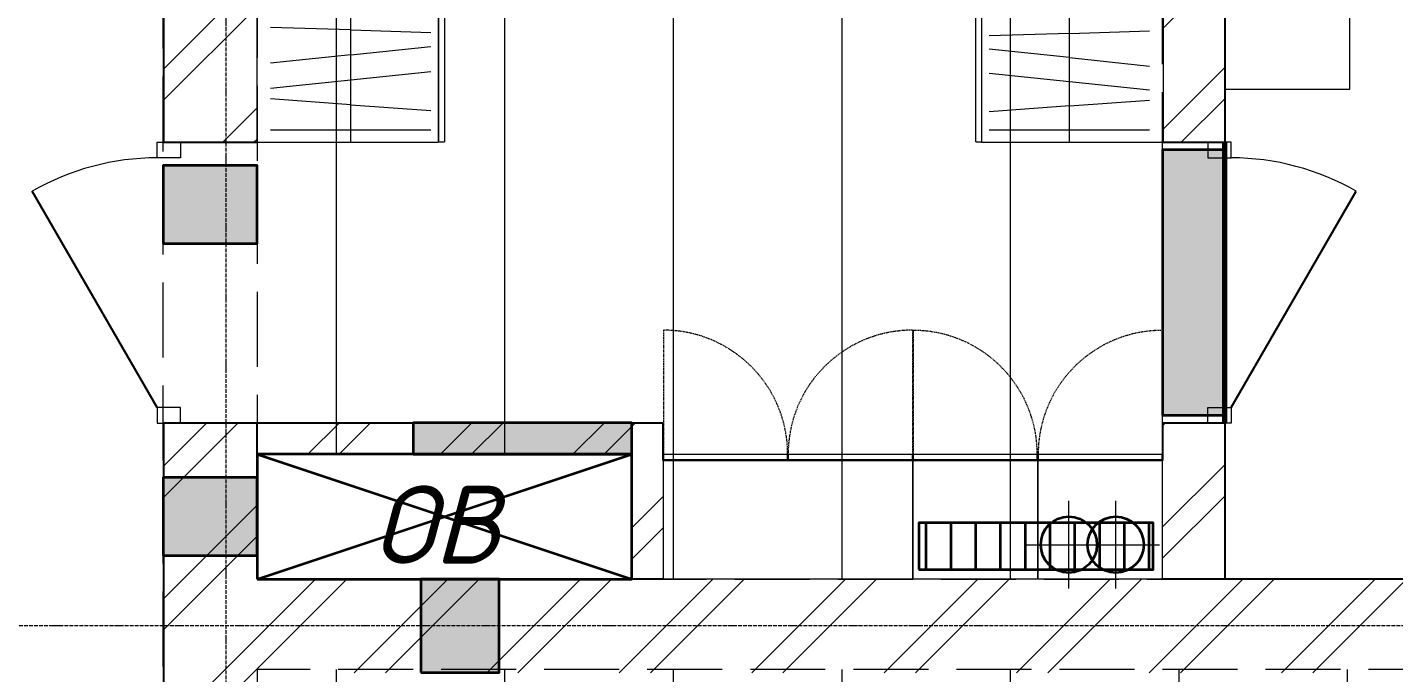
# Model space of a CAD drawing. Header units: millimetres. Extents: x -5016 to 63303, y -6019 to 98943.
# Drawn here: x 11964 to 16340, y 48750 to 50818 of the extents above; entities that cross this region are included whole.
import ezdxf

# ---------------------------------------------------------------- set-up
doc = ezdxf.new("R2010")
doc.units = ezdxf.units.MM
for name, pattern in [('ОВ_ШТРИХ', [330, 240, -90]), ('Осевая 12-2-2', [16, 12, -2, 0, -2]), ('Сверху', [3.96875, 2.38125, -1.5875])]:
    doc.linetypes.add(name, pattern=pattern)
for name, color, linetype, lineweight in [('A-DETL-GENF', 9, 'Continuous', 13), ('A-DOOR', 8, 'Continuous', 13), ('A-WALL', 8, 'Continuous', 13), ('A-WALL-PATT', 8, 'Continuous', 13), ('G-ANNO-TEXT', 8, 'Continuous', 13), ('I-FURN', 9, 'Continuous', 13), ('S-GRID', 8, 'Continuous', 13), ('АР_подложка', 8, 'Continuous', 13), ('ТЗ_АР', 5, 'Continuous', 35), ('ТЗ_АР_зоны', 5, 'Continuous', 13), ('ТЗ_контекст', 8, 'Continuous', 18)]:
    doc.layers.add(name, color=color, linetype=linetype, lineweight=lineweight)
doc.styles.add('ISOCPEUR_I', font='isocpeui.ttf', dxfattribs={"height": 250})
pattern_1 = [(45, (0, 0), (-212.132, 212.132), []), (45, (0, 100), (-212.132, 212.132), [])]

# ---------------------------------------------------------------- blocks, each defined once
blk = doc.blocks.new('INT 15 Тумба - INT 15 Тумба-1564459-Этаж 2 - Планировка')
at = {"layer": 'I-FURN'}
for p, q in [((-1000, 200), (-1000, -200)), ((1000, -200), (1000, 200)), ((-1000, -200), (1000, -200)), ((-618, -218), (-668, -218)), ((-668, -218), (-668, -230)), ((-648, -200), (-648, -221)), ((-645.5, -200), (-648, -200)), ((-647.8, -200), (-648, -200)), ((-638, -200), (-640.5, -200)), ((-638, -200), (-638.2, -200)), ((-638, -221), (-638, -200)), ((-618, -230), (-618, -218)), ((-367, -218), (-417, -218)), ((-417, -218), (-417, -230)), ((-397, -200), (-397, -221)), ((-394.5, -200), (-397, -200)), ((-396.8, -200), (-397, -200)), ((-387, -200), (-389.5, -200)), ((-387, -200), (-387.2, -200)), ((-387, -221), (-387, -200)), ((-367, -230), (-367, -218)), ((-116, -218), (-166, -218)), ((-166, -218), (-166, -230)), ((-146, -200), (-146, -221)), ((-143.5, -200), (-146, -200)), ((-145.8, -200), (-146, -200)), ((-136, -200), (-138.5, -200)), ((-136, -200), (-136.2, -200)), ((-136, -221), (-136, -200)), ((-116, -230), (-116, -218)), ((417, -218), (367, -218)), ((367, -218), (367, -230)), ((387, -200), (387, -221)), ((389.5, -200), (387, -200)), ((387.2, -200), (387, -200)), ((397, -200), (394.5, -200)), ((397, -200), (396.8, -200)), ((397, -221), (397, -200)), ((417, -230), (417, -218)), ((-668, -230), (-618, -230)), ((-417, -230), (-367, -230)), ((-166, -230), (-116, -230)), ((367, -230), (417, -230))]:
    blk.add_line(p, q, dxfattribs=at)
blk = doc.blocks.new('INT 18 Шкаф - INT 18 Шкаф-1564803-Этаж 2 - Планировка')
at = {"layer": 'A-DETL-GENF'}
for p, q in [((-960, 307), (-960, -207)), ((-880, 50), (-861.2, 307)), ((-827, 307), (-800, 50)), ((-720, 50), (-747, 307)), ((-640, 50), (-632.1, 307)), ((-560, 307), (-560, -207)), ((-480, 50), (-461.2, 307)), ((-427, 307), (-400, 50)), ((-320, 50), (-347, 307)), ((-240, 50), (-232.1, 307)), ((-160, 307), (-160, -207)), ((-80, 50), (-61.2, 307)), ((-27, 307), (0, 50)), ((80, 50), (53, 307)), ((160, 50), (167.9, 307)), ((240, 307), (240, -207)), ((320, 50), (338.8, 307)), ((373, 307), (400, 50)), ((480, 50), (453, 307)), ((560, 50), (567.9, 307)), ((640, 307), (640, -207)), ((720, 50), (738.8, 307)), ((773, 307), (800, 50)), ((880, 50), (853, 307)), ((960, 50), (967.9, 307)), ((-1000, 50), (-600, 50)), ((-880, 50), (-898.8, -207)), ((-800, 50), (-773, -207)), ((-720, 50), (-693, -207)), ((-640, 50), (-647.9, -207)), ((-600, 50), (-200, 50)), ((-480, 50), (-498.8, -207)), ((-400, 50), (-373, -207)), ((-320, 50), (-293, -207)), ((-240, 50), (-247.9, -207)), ((-200, 50), (200, 50)), ((-80, 50), (-98.8, -207)), ((0, 50), (27, -207)), ((80, 50), (107, -207)), ((160, 50), (152.1, -207)), ((200, 50), (600, 50)), ((320, 50), (301.2, -207)), ((400, 50), (427, -207)), ((480, 50), (507, -207)), ((560, 50), (552.1, -207)), ((600, 50), (1000, 50)), ((720, 50), (701.2, -207)), ((800, 50), (827, -207)), ((880, 50), (907, -207)), ((960, 50), (952.1, -207))]:
    blk.add_line(p, q, dxfattribs=at)
at = {"layer": 'I-FURN'}
for p, q in [((-1000, 350), (1000, 350)), ((-1000, 350), (-1000, -230)), ((1000, -230), (1000, 350)), ((1000, -230), (-1000, -230)), ((-998.5, -232), (-0.8, -232)), ((-998.5, -232), (-998.5, -250)), ((-0.8, -250), (-998.5, -250)), ((-0.8, -250), (-0.8, -232)), ((0.8, -232), (998.5, -232)), ((0.8, -232), (0.8, -250)), ((998.5, -250), (0.8, -250)), ((998.5, -250), (998.5, -232))]:
    blk.add_line(p, q, dxfattribs=at)
blk = doc.blocks.new('INT 19 Дверь межкомнатная одностворчатая - 900 х 2370 _800_ Глухое П-НАР-1569046-Этаж 2 - Планировка')
at = {"layer": 'A-DOOR', "lineweight": 25}
blk.add_line((-400, 170), (292.8, 570), dxfattribs=at)
at = {"layer": 'A-DOOR'}
for p, q in [((-400, 170), (-450, 170)), ((-450, 170), (-450, 95)), ((-400, 95), (-400, 170)), ((400, 95), (400, 170)), ((400, 170), (450, 170)), ((450, 170), (450, 95)), ((-450, 95), (-400, 95)), ((450, 95), (400, 95))]:
    blk.add_line(p, q, dxfattribs=at)
blk.add_arc((-400, 170), 800, 360, 30, dxfattribs=at)
blk = doc.blocks.new('INT 19 Дверь межкомнатная одностворчатая - 900 х 2370 _800_ Глухое Л-НАР-1569067-Этаж 2 - Планировка')
at = {"layer": 'A-DOOR', "lineweight": 25}
blk.add_line((400, 120), (-292.8, 520), dxfattribs=at)
at = {"layer": 'A-DOOR'}
for p, q in [((-400, 120), (-450, 120)), ((-450, 120), (-450, 45)), ((-400, 45), (-400, 120)), ((400, 45), (400, 120)), ((400, 120), (450, 120)), ((450, 120), (450, 45)), ((-450, 45), (-400, 45)), ((450, 45), (400, 45))]:
    blk.add_line(p, q, dxfattribs=at)
blk.add_arc((400, 120), 800, 150, 180, dxfattribs=at)
blk = doc.blocks.new('INT 18 Шкаф - INT 18 Шкаф-1566051-Этаж 2 - Планировка')
at = {"layer": 'I-FURN', "color": 8, "linetype": 'Сверху', "true_color": 0x808080}
blk.add_line((-198.5, 447), (-198.5, 50), dxfattribs=at)
at = {"layer": 'I-FURN'}
for p, q in [((-198.5, 50), (198.5, 50)), ((-198.5, 50), (-198.5, 32)), ((198.5, 32), (198.5, 50)), ((-200, 30), (-200, -350)), ((-200, 30), (200, 30)), ((198.5, 32), (-198.5, 32)), ((200, -350), (200, 30)), ((200, -350), (-200, -350))]:
    blk.add_line(p, q, dxfattribs=at)
at = {"layer": 'I-FURN', "color": 8, "linetype": 'Сверху', "true_color": 0x808080}
blk.add_arc((-198.5, 50), 397, 0, 90, dxfattribs=at)
blk = doc.blocks.new('INT 18 Шкаф - INT 18 Шкаф-1566081-Этаж 2 - Планировка')
at = {"layer": 'I-FURN'}
for p, q in [((-200, 350), (200, 350)), ((-200, 350), (-200, -30)), ((200, -30), (200, 350)), ((200, -30), (-200, -30)), ((-198.5, -32), (198.5, -32)), ((-198.5, -32), (-198.5, -50)), ((198.5, -50), (198.5, -32)), ((198.5, -50), (-198.5, -50))]:
    blk.add_line(p, q, dxfattribs=at)
at = {"layer": 'I-FURN', "color": 8, "linetype": 'Сверху', "true_color": 0x808080}
blk.add_line((-198.5, -447), (-198.5, -50), dxfattribs=at)
blk.add_arc((-198.5, -50), 397, 270, 360, dxfattribs=at)
blk = doc.blocks.new('INT 18 Шкаф - INT 18 Шкаф-1610074-Этаж 2 - Планировка')
at = {"layer": 'I-FURN', "color": 8, "linetype": 'Сверху', "true_color": 0x808080}
for p, q in [((-398.5, 447.7), (-398.5, 50)), ((398.5, 447.7), (398.5, 50))]:
    blk.add_line(p, q, dxfattribs=at)
at = {"layer": 'I-FURN'}
for p, q in [((-398.5, 50), (-0.8, 50)), ((-398.5, 50), (-398.5, 32)), ((-0.8, 32), (-0.8, 50)), ((0.8, 50), (398.5, 50)), ((0.8, 50), (0.8, 32)), ((398.5, 32), (398.5, 50)), ((-400, 30), (-400, -350)), ((-400, 30), (400, 30)), ((-0.8, 32), (-398.5, 32)), ((398.5, 32), (0.8, 32)), ((400, -350), (400, 30)), ((400, -350), (-400, -350))]:
    blk.add_line(p, q, dxfattribs=at)
at = {"layer": 'I-FURN', "color": 8, "linetype": 'Сверху', "true_color": 0x808080}
for centre, start, end in [((-398.5, 50), 0, 90), ((398.5, 50), 90, 180)]:
    blk.add_arc(centre, 397.7, start, end, dxfattribs=at)
blk = doc.blocks.new('INT 18 Шкаф - INT 18 Шкаф-1610279-Этаж 2 - Планировка')
at = {"layer": 'A-DETL-GENF'}
for p, q in [((-736.3, -307), (-736.3, 207)), ((-658.8, -50), (-677.6, 207)), ((-581.3, -50), (-554.3, 207)), ((-503.8, -50), (-476.8, 207)), ((-426.3, -50), (-434.1, 207)), ((-348.8, -307), (-348.8, 207)), ((-271.3, -50), (-290.1, 207)), ((-193.8, -50), (-166.8, 207)), ((-116.3, -50), (-89.2, 207)), ((-38.8, -50), (-46.6, 207)), ((38.8, -307), (38.8, 207)), ((116.3, -50), (97.4, 207)), ((193.8, -50), (220.8, 207)), ((271.3, -50), (298.3, 207)), ((348.8, -50), (340.9, 207)), ((426.3, -307), (426.3, 207)), ((503.8, -50), (484.9, 207)), ((581.3, -50), (608.3, 207)), ((658.8, -50), (685.8, 207)), ((736.3, -50), (728.4, 207)), ((-775, -50), (-387.5, -50)), ((-658.8, -50), (-639.9, -307)), ((-608.3, -307), (-581.3, -50)), ((-503.8, -50), (-530.8, -307)), ((-426.3, -50), (-418.4, -307)), ((-387.5, -50), (0, -50)), ((-271.3, -50), (-252.4, -307)), ((-220.8, -307), (-193.8, -50)), ((-116.3, -50), (-143.3, -307)), ((-38.8, -50), (-30.9, -307)), ((0, -50), (387.5, -50)), ((116.3, -50), (135.1, -307)), ((166.8, -307), (193.8, -50)), ((271.3, -50), (244.3, -307)), ((348.8, -50), (356.6, -307)), ((387.5, -50), (775, -50)), ((503.8, -50), (522.6, -307)), ((554.3, -307), (581.3, -50)), ((658.8, -50), (631.8, -307)), ((736.3, -50), (744.1, -307))]:
    blk.add_line(p, q, dxfattribs=at)
at = {"layer": 'I-FURN'}
for p, q in [((-775, 230), (-775, -350)), ((-775, 230), (775, 230)), ((-773.5, 250), (-0.8, 250)), ((-773.5, 250), (-773.5, 232)), ((-0.8, 232), (-773.5, 232)), ((-0.8, 232), (-0.8, 250)), ((0.8, 250), (773.5, 250)), ((0.8, 250), (0.8, 232)), ((773.5, 232), (0.8, 232)), ((773.5, 232), (773.5, 250)), ((775, -350), (775, 230)), ((775, -350), (-775, -350))]:
    blk.add_line(p, q, dxfattribs=at)
blk = doc.blocks.new('АР_plan2')
at = {"layer": 'A-WALL-PATT', "lineweight": 9}
h = blk.add_hatch(dxfattribs=at)
h.set_pattern_fill('FP_1', color=256, style=0, pattern_type=2)
h.set_pattern_definition(pattern_1)
h.paths.add_polyline_path([(14568.2, 11122.6), (14868.2, 11122.6), (14868.2, 11822.6), (14568.2, 11822.6), (14568.2, 11204.9)])
h.paths.add_polyline_path([(14568.2, 12622.6), (14868.2, 12622.6), (14868.2, 14222.6), (14568.2, 14222.6), (14568.2, 12796.1)])
h.paths.add_polyline_path([(14868.2, 15122.6), (14868.2, 18272.6), (14568.2, 18272.6), (14568.2, 15122.6)])
h = blk.add_hatch(dxfattribs=at)
h.set_pattern_fill('FP_1', color=256, style=0, pattern_type=2)
h.set_pattern_definition(pattern_1)
h.paths.add_polyline_path([(17968.2, 13722.6), (17968.2, 14222.6), (17768.2, 14222.6), (17768.2, 13722.6)])
h.paths.add_polyline_path([(17968.2, 15122.6), (17968.2, 18272.6), (17768.2, 18272.6), (17768.2, 16672.6), (17769.7, 16672.6), (17769.7, 15122.6)])
h = blk.add_hatch(dxfattribs=at)
h.set_pattern_fill('FP_1', color=256, style=0, pattern_type=2)
h.set_pattern_definition(pattern_1)
h.paths.add_polyline_path([(16068.2, 14122.6), (16168.2, 14122.6), (16168.2, 14222.6), (14868.2, 14222.6), (14868.2, 14122.6), (15207.8, 14122.6)])
h = blk.add_hatch(dxfattribs=at)
h.set_pattern_fill('FP_1', color=256, style=0, pattern_type=2)
h.set_pattern_definition(pattern_1)
h.paths.add_polyline_path([(16168.2, 13722.6), (16168.2, 14122.6), (16068.2, 14122.6), (16068.2, 13722.6)])
h = blk.add_hatch(dxfattribs=at)
h.set_pattern_fill('FP_1', color=256, style=0, pattern_type=2)
h.set_pattern_definition(pattern_1)
h.paths.add_polyline_path([(21968.2, 13422.6), (21968.2, 13722.6), (19468.2, 13722.6), (19468.2, 13422.6), (21706.3, 13422.6)])
h.paths.add_polyline_path([(18668.2, 13422.6), (18668.2, 13722.6), (14868.2, 13722.6), (14868.2, 13422.6), (18096, 13422.6)])
at = {"layer": 'A-WALL', "lineweight": 25}
for p, q in [((14568.2, 19972.6), (14568.2, 15122.6)), ((17968.2, 15122.6), (17968.2, 18272.6)), ((14568.2, 15122.6), (14868.2, 15122.6)), ((17769.7, 15122.6), (17968.2, 15122.6)), ((14568.2, 14222.6), (14568.2, 12622.6)), ((16168.2, 14222.6), (14568.2, 14222.6)), ((14868.2, 13722.6), (14868.2, 14222.6)), ((16168.2, 14102.6), (16168.2, 14222.6)), ((17968.2, 14222.6), (17768.2, 14222.6)), ((17768.2, 14222.6), (17768.2, 14102.6)), ((17968.2, 13722.6), (17968.2, 14222.6)), ((14868.2, 14122.6), (16068.2, 14122.6)), ((16068.2, 14122.6), (16068.2, 13722.6)), ((16168.2, 13722.6), (14868.2, 13722.6)), ((18668.2, 13722.6), (17768.2, 13722.6))]:
    blk.add_line(p, q, dxfattribs=at)
at = {"layer": 'S-GRID', "color": 251, "linetype": 'Осевая 12-2-2', "true_color": 0x646464}
for p, q in [((14768.2, 22574.8), (14768.2, -1346.2)), ((23375.6, 13572.6), (-1176.1, 13572.6))]:
    blk.add_line(p, q, dxfattribs=at)
at = {"layer": 'A-DOOR', "lineweight": 25}
for name, p, rotation in [('INT 19 Дверь межкомнатная одностворчатая - 900 х 2370 _800_ Глухое П-НАР-1569046-Этаж 2 - Планировка', (14718.2, 14672.6), 89.99999999999993), ('INT 19 Дверь межкомнатная одностворчатая - 900 х 2370 _800_ Глухое Л-НАР-1569067-Этаж 2 - Планировка', (17868.2, 14672.6), 269.9999999999999)]:
    blk.add_blockref(name, p, dxfattribs=dict(at, rotation=rotation))
at = {"layer": 'I-FURN'}
for name, p, rotation in [('INT 15 Тумба - INT 15 Тумба-1564459-Этаж 2 - Планировка', (18168.2, 16292.6), 89.99999999999852), ('INT 18 Шкаф - INT 18 Шкаф-1564803-Этаж 2 - Планировка', (15218.2, 16122.6), 89.99999999999977), ('INT 18 Шкаф - INT 18 Шкаф-1610279-Этаж 2 - Планировка', (17419.7, 15897.6), 90.00000000000344), ('INT 18 Шкаф - INT 18 Шкаф-1566081-Этаж 2 - Планировка', (17568.2, 14072.6), 180)]:
    blk.add_blockref(name, p, dxfattribs=dict(at, rotation=rotation))
for name, p in [('INT 18 Шкаф - INT 18 Шкаф-1610074-Этаж 2 - Планировка', (16568.2, 14072.6)), ('INT 18 Шкаф - INT 18 Шкаф-1566051-Этаж 2 - Планировка', (17168.2, 14072.6))]:
    blk.add_blockref(name, p, dxfattribs=at)
at = {"layer": 'G-ANNO-TEXT', "insert": (15238.1, 14022.2), "char_height": 250, "width": 497.046, "attachment_point": 1, "style": 'ISOCPEUR_I'}
blk.add_mtext('ОВ', dxfattribs=at)

msp = doc.modelspace()

# ---------------------------------------------------------------- block references
at = {"layer": 'АР_подложка'}
msp.add_blockref('АР_plan2', (-2168, 35327), dxfattribs=at)

# ---------------------------------------------------------------- next in the draw order: hatches: boundary and pattern name
at = {"layer": 'ТЗ_АР'}
for points in [[(15600, 49575), (15800, 49575), (15800, 50425), (15600, 50425)], [(12400, 50125), (12700, 50125), (12700, 50375), (12400, 50375)], [(13200, 49450), (13900, 49450), (13900, 49550), (13200, 49550)], [(12400, 49125), (12700, 49125), (12700, 49375), (12400, 49375)], [(13225, 48750), (13475, 48750), (13475, 49050), (13225, 49050)]]:
    msp.add_hatch(color=5, dxfattribs=at).paths.add_polyline_path(points)
h = msp.add_hatch(dxfattribs=at)
h.set_pattern_fill('ANSI31', scale=25, angle=45)
h.paths.add_polyline_path([(14820, 49080), (15570, 49080), (15570, 49230), (14820, 49230)])
at = {"layer": 'ТЗ_АР_зоны'}
h = msp.add_hatch(dxfattribs=at)
h.set_pattern_fill('ANSI31', scale=170, angle=45)
h.paths.add_polyline_path([(12700, 49450), (13900, 49450), (13900, 49050), (15600, 49050), (15600, 52000), (14900, 52000), (14900, 53600), (12700, 53600)])
h = msp.add_hatch(dxfattribs=at)
h.set_pattern_fill('ANSI31', scale=170, angle=45)
h.paths.add_polyline_path([(9500, 46460), (12400, 46460), (12400, 51000), (10300, 51000), (10300, 51400), (9500, 51400)])
h = msp.add_hatch(dxfattribs=at)
h.set_pattern_fill('ANSI31', scale=170, angle=45)
h.paths.add_polyline_path([(12700, 46460), (19800, 46460), (19800, 48760), (12700, 48760)])

# ---------------------------------------------------------------- next in the draw order: linework, layer by layer
at = {"layer": 'ТЗ_АР'}
for points in [[(15600, 49575), (15800, 49575), (15800, 50425), (15600, 50425)], [(12400, 50125), (12700, 50125), (12700, 50375), (12400, 50375)], [(13200, 49450), (13900, 49450), (13900, 49550), (13200, 49550)], [(12400, 49125), (12700, 49125), (12700, 49375), (12400, 49375)], [(13225, 48750), (13475, 48750), (13475, 49050), (13225, 49050)]]:
    msp.add_lwpolyline(points, close=True, dxfattribs=at)
at = {"layer": 'ТЗ_АР', "lineweight": 70}
msp.add_lwpolyline([(15800, 49550), (15800, 50450)], dxfattribs=at)
at = {"layer": 'ТЗ_АР', "lineweight": 35}
for points in [[(12700, 49050), (13900, 49050), (13900, 49450), (12700, 49450)], [(12700, 49050), (13900, 49050), (13900, 49450), (12700, 49450)], [(14820, 49080), (15570, 49080), (15570, 49230), (14820, 49230)]]:
    msp.add_lwpolyline(points, close=True, dxfattribs=at)
at = {"layer": 'ТЗ_АР'}
for points in [[(12700, 49050), (13900, 49450)], [(12700, 49450), (13900, 49050)]]:
    msp.add_lwpolyline(points, dxfattribs=at)
at = {"layer": 'ТЗ_АР', "lineweight": 13}
for points in [[(12700, 49050), (13900, 49450)], [(12700, 49450), (13900, 49050)], [(15300, 49020), (15300, 49300)], [(15450, 49020), (15450, 49300)], [(15160, 49160), (15440, 49160)], [(15310, 49160), (15590, 49160)]]:
    msp.add_lwpolyline(points, dxfattribs=at)
at = {"layer": 'ТЗ_АР'}
for centre in [(15300, 49160), (15450, 49160)]:
    msp.add_circle(centre, 90, dxfattribs=at)
at = {"layer": 'ТЗ_АР_зоны', "linetype": 'ОВ_ШТРИХ'}
for points in [[(12700, 49450), (13900, 49450), (13900, 49050), (15600, 49050), (15600, 52000), (14900, 52000), (14900, 53600), (12700, 53600)], [(9500, 46460), (12400, 46460), (12400, 51000), (10300, 51000), (10300, 51400), (9500, 51400)], [(12700, 46460), (19800, 46460), (19800, 48760), (12700, 48760)]]:
    msp.add_lwpolyline(points, close=True, dxfattribs=at)
at = {"layer": 'ТЗ_контекст'}
msp.add_lwpolyline([(14820, 49080), (15570, 49080), (15570, 49230), (14820, 49230)], close=True, dxfattribs=at)

doc.saveas('drawing.dxf')
